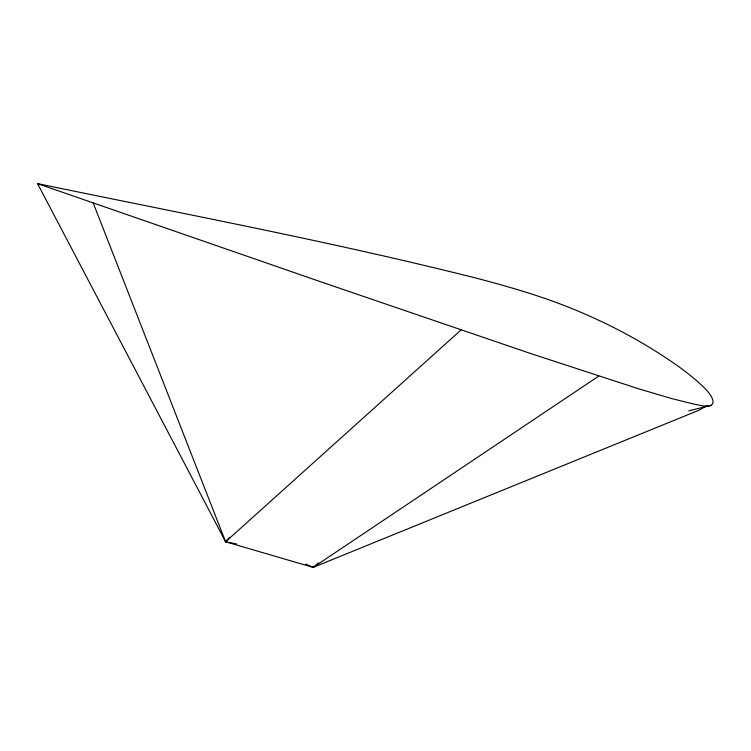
<?xml version="1.0" encoding="UTF-8"?>
<svg xmlns="http://www.w3.org/2000/svg" width="751" height="751" viewBox="0 0 751 751"><rect width="100%" height="100%" fill="white"/><g stroke="black" fill="none" stroke-linecap="round" stroke-linejoin="round"><path stroke-width="1.13" d="M229.515 537.425L225.6 541.781L37.55 183.619C184.145 214.026 331.444 241.625 476.669 278.245C499.95 284.347 523.137 290.9 545.893 298.767C592.717 315.148 637.599 337.537 678.134 366.206A222.963 174.964 50.7 0 1 694.356 378.748A130.693 99.676 48.8 0 1 700.965 384.662C712.737 394.669 721.936 410.656 698.252 404.93A140.212 100.258 44 0 1 694.187 404.169L671.432 398.509L638.697 388.811L531.37 353.777L324.723 283.165L37.55 183.619M461.02 329.961L225.6 541.781L93.199 202.948M236.64 543.977L225.6 541.781L313.195 567.38L318.612 562.893M305.798 564.123L313.195 567.38L598.735 376.091M706.7 405.812L698.974 410.234L313.195 567.38M688.733 410.853L711.075 405.343"/></g></svg>
